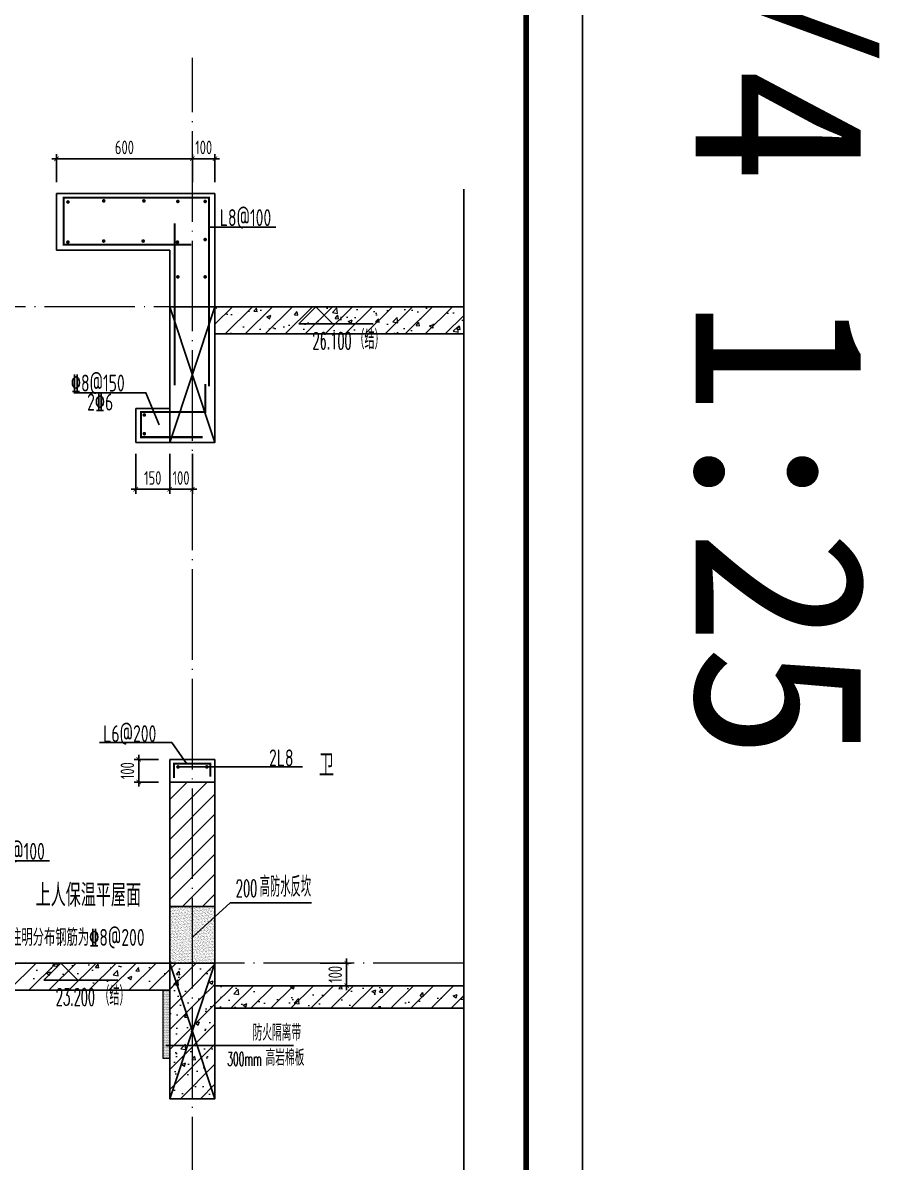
# Model space of a CAD drawing. Extents: x -1058961 to 23600, y -449123 to 2751847.
# Drawn here: x -25383 to -21600, y -19283 to -14248 of the extents above; entities that cross this region are included whole.
import ezdxf

# ---------------------------------------------------------------- set-up
doc = ezdxf.new("R2010")
doc.units = 0
doc.header["$LTSCALE"] = 1000
doc.linetypes.add('DOTE', pattern=[2.4200000000000004, 2, -0.2, 0.02, -0.2])
doc.layers.get('0').update_dxf_attribs({"linetype": 'CONTINUOUS'})
doc.layers.get('DEFPOINTS').update_dxf_attribs({"linetype": 'CONTINUOUS'})
for name, color, linetype in [('DIM', 2, 'CONTINUOUS'), ('DIM_ELEV', 3, 'CONTINUOUS'), ('DIM_IDEN', 67, 'CONTINUOUS'), ('DIM_SYMB', 3, 'CONTINUOUS'), ('PUB_TEXT', 2, 'CONTINUOUS'), ('REIN', 6, 'CONTINUOUS'), ('S-大样-砼线', 7, 'CONTINUOUS'), ('S-引出线', 40, 'CONTINUOUS'), ('TEXT', 2, 'CONTINUOUS'), ('WALL', 5, 'CONTINUOUS'), ('yichutu', 7, 'CONTINUOUS'), ('立面-看线', 251, 'CONTINUOUS')]:
    doc.layers.add(name, color=color, linetype=linetype)
for name, color, linetype, lineweight in [('DOTE', 19, 'DOTE', 9), ('PUB_HATCH', 8, 'CONTINUOUS', 9), ('图框', 9, 'CONTINUOUS', 18)]:
    doc.layers.add(name, color=color, linetype=linetype, lineweight=lineweight)
doc.styles.add('_TCH_DIM', font='SIMPLEX.shx', dxfattribs={"width": 0.7, "bigfont": 'GBCBIG.shx'})
doc.styles.add('_TCH_LABEL', font='simhei.ttf')
doc.styles.add('DIM_FONT_T3', font='SIMPLEX', dxfattribs={"width": 0.7058823529411765, "bigfont": 'GBCBIG'})
doc.styles.add('TSSD_DIMENSION', font='Tssdeng.shx', dxfattribs={"width": 0.7, "bigfont": 'tssdchn.shx'})
doc.styles.add('TSSD_REIN', font='tssdeng.shx', dxfattribs={"width": 0.7, "height": 300, "bigfont": 'tssdchn.shx'})
doc.styles.add('w', font='tssdeng.shx', dxfattribs={"width": 0.8, "bigfont": 'tssdchn.shx'})
doc.dimstyles.new('TSSD_20_20', dxfattribs={"dimtxt": 60, "dimasz": 20, "dimexe": 20, "dimexo": 50, "dimgap": 20, "dimtad": 1, "dimdec": 0, "dimzin": 0, "dimdsep": 46, "dimtxsty": 'TSSD_DIMENSION', "dimblk": 'ARCHTICK', "dimblk1": 'ARCHTICK', "dimblk2": 'ARCHTICK', "dimcen": 0, "dimdle": 20, "dimclrt": 7, "dimadec": 0, "dimazin": 0, "dimtfac": 1, "dimtdec": 0, "dimtix": 1, "dimtmove": 2, "dimatfit": 3, "dimfxl": 0, "dimtolj": 1, "dimtzin": 0, "dimarcsym": 0})
pattern_1 = [(45, (-668291.0864030174, 135539.9102943825), (-44.19417382415921, 44.19417382415922), []), (49.99999999999999, (-668291.0864030174, 135539.9102943825), (179.3150456501884, -15.68803374564878), [18.75, -206.25]), (355, (-668291.0864030174, 135539.9102943825), (-34.68783340325, 188.048033425003), [15, -165]), (100.4514, (-668276.1434830175, 135538.6029593826), (144.6273454285054, 172.3598855152384), [15.9350475, -175.285528]), (46.18420000000002, (-668291.0864030174, 135589.9102943825), (266.8102621564111, -41.37975358225452), [28.12499999999996, -309.3749999999993]), (96.6356, (-668268.8522167674, 135586.4619676325), (233.6656763871758, 243.5294677251104), [23.902572, -262.92825]), (351.1842, (-668291.0864030174, 135589.9102943825), (233.6654862834068, 243.5296502313311), [22.5, -247.5]), (21, (-668266.0864030174, 135577.4102943825), (149.2267630296154, -100.6547226663347), [18.75, -206.25]), (326.0000000000001, (-668266.0864030174, 135577.4102943825), (60.82883298039543, 181.2875112617133), [15, -165]), (71.4514, (-668253.6508447673, 135569.0223928826), (210.0556571453725, 80.6326241774881), [15.9350475, -175.285528]), (37.50000000000001, (-668291.0864030174, 135539.9102943825), (3.039963829322667, 83.22346345782788), [0, -163, 0, -167.5, 0, -165.625]), (7.499999999999999, (-668291.0864030174, 135539.9102943825), (65.76738436053715, 98.60292797059006), [0, -95.5, 0, -159.25, 0, -63.125]), (327.5, (-668346.8364030174, 135539.9102943825), (133.4556090431022, -5.638717933594939), [0, -62.5, 0, -195, 0, -258.75]), (317.5, (-668371.8364030174, 135539.9102943825), (145.7965423355966, 25.02624558307943), [0, -81.25, 0, -129.5, 0, -183.75])]

# ---------------------------------------------------------------- blocks, each defined once
blk = doc.blocks.new('GFDDDDRG')
at = {"layer": '图框'}
blk.add_lwpolyline([(923309.7791572664, -107436.9617041193), (923309.7791572663, -159999.4617041193), (893609.7791572664, -159999.4617041193), (893609.7791572665, -107436.9617041193)], close=True, dxfattribs=at)
blk.add_lwpolyline([(923309.7791572664, -107436.9617041193), (923309.7791572663, -159999.4617041193), (893609.7791572664, -159999.4617041193), (893609.7791572665, -107436.9617041193)], close=True, dxfattribs=at)
at = {"layer": '图框', "const_width": 50}
blk.add_lwpolyline([(894109.7791572664, -159499.4617041193), (922809.7791572663, -159499.4617041193), (922809.7791572664, -108686.9617041193), (894109.7791572665, -108686.9617041193)], close=True, dxfattribs=at)
blk = doc.blocks.new('yct-1051-594-26275-14850-25-1002.0')
at = {"layer": 'yichutu', "color": 7}
blk.add_lwpolyline([(0, 0), (0, 14850), (26275, 14850), (26275, 0)], close=True, dxfattribs=at)
at = {"layer": 'yichutu', "color": 7, "style": '_TCH_LABEL'}
blk.add_text('A1+1/4 1:25', height=750, dxfattribs=at).set_placement((0, 15350))
blk = doc.blocks.new('A$C1F6240CC')
at = {"layer": 'PUB_HATCH'}
h = blk.add_hatch(dxfattribs=at)
h.set_pattern_fill('DOTS', color=251, scale=2, style=0)
h.set_pattern_definition([(0, (-1.955777406692505e-08, -299.9999999983702), (1.5875, 3.175), [0, -3.175])])
h.paths.add_polyline_path([(-29.99999475874938, -299.999999998312), (5.558831617236137e-06, -299.9999999983702), (6.351852789521217e-06, -49.99999798531644), (6.344867870211601e-06, 1.948734279721975e-06), (-1.955777406692505e-08, 2.010667230933905e-06), (-1.955777406692505e-08, 1.688022166490555e-09), (-29.99999475874938, 1.688022166490555e-09)])
at = {"layer": 'DIM_IDEN', "color": 5}
for p, q in [((-17.00205630995333, -243.6957581644529), (275.1374033376342, -243.6957581644529)), ((275.1374033376342, -243.6957581644529), (546.9959839678602, -243.6957581644529))]:
    blk.add_line(p, q, dxfattribs=at)
at = {"layer": 'PUB_HATCH', "color": 5}
blk.add_lwpolyline([(-1.955777406692505e-08, 1.629814505577087e-09), (-29.99999475874938, 1.629814505577087e-09), (-29.99999475874938, -299.9999999983702), (-1.955777406692505e-08, -299.9999999983702)], close=True, dxfattribs=at)
at = {"layer": 'PUB_TEXT', "style": 'DIM_FONT_T3', "width": 0.7058823529411765}
blk.add_text('防火隔离带', height=71.48936170212767, dxfattribs=at).set_placement((366.1962342807512, -222.6957581644529))
at = {"layer": 'PUB_TEXT', "color": 5, "style": 'DIM_FONT_T3'}
for s, height, width, p in [('300mm', 59.5, 0.4982698961937717, (253.9391275269252, -333.7157581644528)), ('高岩棉板', 71.48936170212767, 0.7058823529411765, (423.3508922328077, -333.7157581644528))]:
    blk.add_text(s, height=height, dxfattribs=dict(at, width=width)).set_placement(p)
blk = doc.blocks.new('_ArchTick')
at = {"color": 0, "linetype": 'ByBlock', "const_width": 0.15}
blk.add_lwpolyline([(-0.5, -0.5), (0.5, 0.5)], dxfattribs=at)
blk = doc.blocks.new('*D2350')
at = {"layer": 'DEFPOINTS', "color": 0}
for p in [(-24884.47528425662, -16103.11989378009), (-24734.47552445251, -16103.11989378376), (-24734.47552445251, -16309.57028310653)]:
    blk.add_point(p, dxfattribs=at)
at = {"layer": 'DIM', "color": 0, "lineweight": -2}
for p, q in [((-24884.47528425662, -16153.11989378009), (-24884.47528425662, -16329.57028310653)), ((-24734.47552445251, -16153.11989378376), (-24734.47552445251, -16329.57028310653)), ((-24904.47528425662, -16309.57028310653), (-24714.47552445251, -16309.57028310653))]:
    blk.add_line(p, q, dxfattribs=at)
at = {"layer": 'DIM', "color": 0, "lineweight": -2, "xscale": 20, "yscale": 20, "zscale": 20, "rotation": 180}
blk.add_blockref('_ArchTick', (-24884.47528425662, -16309.57028310653), dxfattribs=at)
at = {"layer": 'DIM', "color": 0, "lineweight": -2, "xscale": 20, "yscale": 20, "zscale": 20}
blk.add_blockref('_ArchTick', (-24734.47552445251, -16309.57028310653), dxfattribs=at)
at = {"layer": 'DIM', "color": 7, "insert": (-24809.47540435457, -16259.57028310653), "char_height": 60, "attachment_point": 5, "style": 'TSSD_DIMENSION'}
blk.add_mtext('\\A1;150', dxfattribs=at)
blk = doc.blocks.new('*D2351')
at = {"layer": 'DEFPOINTS', "color": 0}
for p in [(-24734.47552445251, -16103.11989378376), (-24634.475524724, -16103.11989378621), (-24634.475524724, -16309.57028310961)]:
    blk.add_point(p, dxfattribs=at)
at = {"layer": 'DIM', "color": 0, "lineweight": -2}
for p, q in [((-24734.47552445251, -16153.11989378376), (-24734.47552445251, -16329.57028310961)), ((-24634.475524724, -16153.11989378621), (-24634.475524724, -16329.57028310961)), ((-24734.47552445251, -16309.57028310961), (-24754.47552445251, -16309.57028310961)), ((-24734.47552445251, -16309.57028310961), (-24634.475524724, -16309.57028310961)), ((-24634.475524724, -16309.57028310961), (-24614.475524724, -16309.57028310961))]:
    blk.add_line(p, q, dxfattribs=at)
at = {"layer": 'DIM', "color": 0, "lineweight": -2, "xscale": 20, "yscale": 20, "zscale": 20}
blk.add_blockref('_ArchTick', (-24734.47552445251, -16309.57028310961), dxfattribs=at)
at = {"layer": 'DIM', "color": 0, "lineweight": -2, "xscale": 20, "yscale": 20, "zscale": 20, "rotation": 180}
blk.add_blockref('_ArchTick', (-24634.475524724, -16309.57028310961), dxfattribs=at)
at = {"layer": 'DIM', "color": 7, "insert": (-24684.47552458826, -16259.57028310961), "char_height": 60, "attachment_point": 5, "style": 'TSSD_DIMENSION'}
blk.add_mtext('\\A1;100', dxfattribs=at)
blk = doc.blocks.new('*D2360')
at = {"layer": 'DEFPOINTS', "color": 0}
for p in [(-24634.47521658975, -14848.96302803373), (-25234.47512529755, -15003.12355026871), (-24634.47521658975, -15003.12355028553)]:
    blk.add_point(p, dxfattribs=at)
at = {"layer": 'DIM', "color": 0, "lineweight": -2}
for p, q in [((-25254.47512529755, -14848.96302803373), (-24614.47521658975, -14848.96302803373)), ((-25234.47512529755, -14953.12355026871), (-25234.47512529755, -14828.96302803373)), ((-24634.47521658975, -14953.12355028553), (-24634.47521658975, -14828.96302803373))]:
    blk.add_line(p, q, dxfattribs=at)
at = {"layer": 'DIM', "color": 0, "lineweight": -2, "xscale": 20, "yscale": 20, "zscale": 20, "rotation": 180}
blk.add_blockref('_ArchTick', (-25234.47512529755, -14848.96302803373), dxfattribs=at)
at = {"layer": 'DIM', "color": 0, "lineweight": -2, "xscale": 20, "yscale": 20, "zscale": 20}
blk.add_blockref('_ArchTick', (-24634.47521658975, -14848.96302803373), dxfattribs=at)
at = {"layer": 'DIM', "color": 7, "insert": (-24934.47517094365, -14798.96302803373), "char_height": 60, "attachment_point": 5, "style": 'TSSD_DIMENSION'}
blk.add_mtext('\\A1;600', dxfattribs=at)
blk = doc.blocks.new('*D2361')
at = {"layer": 'DEFPOINTS', "color": 0}
for p in [(-24534.47521658521, -14848.96302804357), (-24634.47521658975, -15003.12355028553), (-24534.47521658521, -15003.12355028832)]:
    blk.add_point(p, dxfattribs=at)
at = {"layer": 'DIM', "color": 0, "lineweight": -2}
for p, q in [((-24634.47521658975, -14848.96302804357), (-24654.47521658975, -14848.96302804357)), ((-24634.47521658975, -14953.12355028553), (-24634.47521658975, -14828.96302804357)), ((-24634.47521658975, -14848.96302804357), (-24534.47521658521, -14848.96302804357)), ((-24534.47521658521, -14953.12355028832), (-24534.47521658521, -14828.96302804357)), ((-24534.47521658521, -14848.96302804357), (-24514.47521658521, -14848.96302804357))]:
    blk.add_line(p, q, dxfattribs=at)
at = {"layer": 'DIM', "color": 0, "lineweight": -2, "xscale": 20, "yscale": 20, "zscale": 20}
blk.add_blockref('_ArchTick', (-24634.47521658975, -14848.96302804357), dxfattribs=at)
at = {"layer": 'DIM', "color": 0, "lineweight": -2, "xscale": 20, "yscale": 20, "zscale": 20, "rotation": 180}
blk.add_blockref('_ArchTick', (-24534.47521658521, -14848.96302804357), dxfattribs=at)
at = {"layer": 'DIM', "color": 7, "insert": (-24584.47521658748, -14798.96302804357), "char_height": 60, "attachment_point": 5, "style": 'TSSD_DIMENSION'}
blk.add_mtext('\\A1;100', dxfattribs=at)
blk = doc.blocks.new('*D2366')
at = {"layer": 'DEFPOINTS', "color": 0}
for p in [(-24119.29276686802, -18403.12161334755), (-23953.3328817765, -18403.12161334755), (-24119.29276686802, -18503.12161316368)]:
    blk.add_point(p, dxfattribs=at)
at = {"layer": 'DIM', "color": 0, "lineweight": -2}
for p, q in [((-24069.29276686802, -18403.12161334755), (-23933.3328817765, -18403.12161334755)), ((-23953.3328817765, -18403.12161334755), (-23953.3328817765, -18383.12161334755)), ((-23953.3328817765, -18503.12161316368), (-23953.3328817765, -18403.12161334755)), ((-24069.29276686802, -18503.12161316368), (-23933.3328817765, -18503.12161316368)), ((-23953.3328817765, -18503.12161316368), (-23953.3328817765, -18523.12161316368))]:
    blk.add_line(p, q, dxfattribs=at)
at = {"layer": 'DIM', "color": 0, "lineweight": -2, "xscale": 20, "yscale": 20, "zscale": 20}
for p, rotation in [((-23953.3328817765, -18403.12161334755), 270), ((-23953.3328817765, -18503.12161316368), 90)]:
    blk.add_blockref('_ArchTick', p, dxfattribs=dict(at, rotation=rotation))
at = {"layer": 'DIM', "color": 7, "insert": (-24003.3328817765, -18453.12161325562), "char_height": 60, "attachment_point": 5, "rotation": 90, "style": 'TSSD_DIMENSION'}
blk.add_mtext('\\A1;100', dxfattribs=at)
blk = doc.blocks.new('20210809.03332338')
at = {"layer": 'S-大样-砼线'}
for p, q in [((87154.50981688779, 67180.93710346095), (87354.5098158773, 66580.93723981472)), ((87354.51276363153, 67180.93710345891), (87154.51276500244, 66580.93723980524))]:
    blk.add_line(p, q, dxfattribs=at)
blk.add_lwpolyline([(87354.50982275046, 67180.93710345519), (87154.50981688779, 67180.93710345519), (87154.50981706195, 66580.93723980896), (87354.50982292369, 66580.93723980896)], close=True, dxfattribs=at)
blk = doc.blocks.new('*D1426')
at = {"layer": 'DEFPOINTS', "color": 0}
for p in [(-24734.47513302497, -17503.12161317322), (-24871.39230005897, -17603.12161317322), (-24734.47513302497, -17603.12161317322)]:
    blk.add_point(p, dxfattribs=at)
at = {"layer": 'DIM', "color": 0, "lineweight": -2}
for p, q in [((-24784.47513302497, -17503.12161317322), (-24891.39230005897, -17503.12161317322)), ((-24871.39230005897, -17503.12161317322), (-24871.39230005897, -17483.12161317322)), ((-24871.39230005897, -17503.12161317322), (-24871.39230005897, -17603.12161317322)), ((-24784.47513302497, -17603.12161317322), (-24891.39230005897, -17603.12161317322)), ((-24871.39230005897, -17603.12161317322), (-24871.39230005897, -17623.12161317322))]:
    blk.add_line(p, q, dxfattribs=at)
at = {"layer": 'DIM', "color": 0, "lineweight": -2, "xscale": 20, "yscale": 20, "zscale": 20}
for p, rotation in [((-24871.39230005897, -17503.12161317322), 270), ((-24871.39230005897, -17603.12161317322), 90)]:
    blk.add_blockref('_ArchTick', p, dxfattribs=dict(at, rotation=rotation))
at = {"layer": 'DIM', "color": 7, "insert": (-24921.39230005897, -17553.12161317323), "char_height": 60, "attachment_point": 5, "rotation": 90, "style": 'TSSD_DIMENSION'}
blk.add_mtext('\\A1;100', dxfattribs=at)
blk = doc.blocks.new('20210809.02283206')
at = {"layer": 'REIN', "const_width": 9}
blk.add_lwpolyline([(87484.17413905729, 66580.93723980524), (87484.17413905729, 66644.7473179046), (87644.05902665015, 66644.7473179046), (87644.05902665015, 66586.78243779903)], dxfattribs=at)
at = {"layer": 'REIN', "const_width": 8}
for points in [[(87497.66146427253, 66629.68552062381, 1), (87505.66146427253, 66629.68552062381, 1)], [(87625.09821334062, 66629.68552062381, 1), (87633.09821334062, 66629.68552062381, 1)]]:
    blk.add_lwpolyline(points, format="xyb", close=True, dxfattribs=at)
at = {"layer": 'S-引出线'}
for p, q in [((87474.5888281595, 66737.00278282212), (87154.50981688779, 66737.00278282212)), ((87538.80876634456, 66644.7473179046), (87474.5888281595, 66737.00278282212)), ((87501.66146427253, 66629.68552062381), (88051.0763514862, 66629.68552062381))]:
    blk.add_line(p, q, dxfattribs=at)
at = {"layer": 'TEXT', "style": 'w', "width": 0.7}
for s, p in [('L6@200', (87171.47256206069, 66739.17247021152)), ('2L8', (87903.94640226947, 66632.06966891466))]:
    blk.add_text(s, height=75, rotation=1.867629851175362e-07, dxfattribs=at).set_placement(p)
blk = doc.blocks.new('20210809.03562711')
at = {"layer": 'REIN', "const_width": 9}
for points in [[(87718.20042841882, 67455.03661680041), (87154.50981688779, 67455.03661680041), (87154.50981688779, 67663.40363940975), (87795.64066254906, 67663.40363940975), (87795.64066254906, 66828.39410103491)], [(87644.54055872373, 66833.9944745638), (87644.54055872373, 67548.6829833762)], [(87779.77690719767, 66839.12071445613), (87779.77690719767, 66716.1675803911), (87495.91637511086, 66716.1675803911), (87495.91637511086, 66604.38353409263), (87768.42898925487, 66604.38353409263)]]:
    blk.add_lwpolyline(points, dxfattribs=at)
at = {"layer": 'REIN', "const_width": 8}
for points in [[(87168.79795630928, 67643.80213515705, 1), (87176.79795630928, 67643.80213515705, 1)], [(87326.80744093936, 67648.56311287789, 1), (87334.80744093936, 67648.56311287789, 1)], [(87504.49880723003, 67648.56311287789, 1), (87512.49880723003, 67648.56311287789, 1)], [(87654.28191405069, 67646.06087874545, 1), (87662.28191405069, 67646.06087874545, 1)], [(87775.00294437539, 67646.06087874545, 1), (87783.00294437539, 67646.06087874545, 1)], [(87168.79795630928, 67466.35012773948, 1), (87176.79795630928, 67466.35012773948, 1)], [(87326.80744093936, 67471.11110546032, 1), (87334.80744093936, 67471.11110546032, 1)], [(87501.14835195057, 67471.11110546032, 1), (87509.14835195057, 67471.11110546032, 1)], [(87652.41387442127, 67466.35012773948, 1), (87660.41387442127, 67466.35012773948, 1)], [(87775.00294437539, 67477.51632157277, 1), (87783.00294437539, 67477.51632157277, 1)], [(87654.28191405069, 67312.64377774851, 1), (87662.28191405069, 67312.64377774851, 1)], [(87775.00294437539, 67312.64377774851, 1), (87783.00294437539, 67312.64377774851, 1)], [(87506.13488868624, 66702.54338447138, 1), (87514.13488868624, 66702.54338447138, 1)], [(87506.13488868624, 66619.63922595436, 1), (87514.13488868624, 66619.63922595436, 1)]]:
    blk.add_lwpolyline(points, format="xyb", close=True, dxfattribs=at)
at = {"layer": 'S-大样-砼线'}
for p, q in [((87622.38647825643, 67180.944812653), (87822.38647706434, 66580.93723980896)), ((87822.38942500018, 67180.94481265673), (87622.38942618947, 66580.93723980524))]:
    blk.add_line(p, q, dxfattribs=at)
blk.add_lwpolyline([(87822.38648411911, 67180.944812653), (87622.38647825643, 67180.944812653), (87622.38647824898, 66580.93723980896), (87822.38648411073, 66580.93723980896)], close=True, dxfattribs=at)
at = {"layer": 'S-引出线'}
blk.add_line((87791.64066254906, 67532.9351510696), (88091.77495928667, 67532.9351510696), dxfattribs=at)
blk.add_lwpolyline([(87575.15456466516, 66658.89983283938), (87517.10031424602, 66800.44773512543), (87198.6767270132, 66800.44773512543)], dxfattribs=at)
at = {"layer": 'TEXT', "style": 'TSSD_REIN', "width": 0.7}
for s, p in [('L8@100', (87843.71843772149, 67537.0439198825)), ('%%1328@150', (87185.60218463605, 66806.0815605977)), ('2%%1326', (87257.53984073922, 66722.03803339385))]:
    blk.add_text(s, height=75, rotation=1.867629851175362e-07, dxfattribs=at).set_placement(p)
blk = doc.blocks.new('20210810.12305520')
at = {"layer": 'REIN', "const_width": 9}
for points in [[(67543.95084861957, -103060.901762216), (67178.40811095072, -103060.901762216), (67178.40811095072, -102852.5347396066), (67776.14269061026, -102852.5347396066), (67776.14269061026, -103687.5442779815)], [(67625.04258678493, -103681.9439044526), (67625.04258678493, -103117.2265815439)], [(67476.41077407368, -104011.5403602143), (67476.41077407368, -103899.7563139158), (67760.27130616049, -103899.7563139158), (67760.27130616049, -103776.8031798508)]]:
    blk.add_lwpolyline(points, dxfattribs=at)
at = {"layer": 'REIN', "const_width": 8}
for points in [[(67192.69625037222, -102872.1362438593, 1), (67200.69625037222, -102872.1362438593, 1)], [(67330.1390055205, -102872.1362438593, 1), (67338.1390055205, -102872.1362438593, 1)], [(67485.00083529123, -102872.1362438593, 1), (67493.00083529123, -102872.1362438593, 1)], [(67634.78394211188, -102869.8775002709, 1), (67642.78394211188, -102869.8775002709, 1)], [(67755.50497243658, -102869.8775002709, 1), (67763.50497243658, -102869.8775002709, 1)], [(67192.69625712291, -103049.5882512775, 1), (67200.69625712291, -103049.5882512775, 1)], [(67330.1390055205, -103049.5882512769, 1), (67338.1390055205, -103049.5882512769, 1)], [(67481.65038001176, -103049.5882512769, 1), (67489.65038001176, -103049.5882512769, 1)], [(67755.50497243658, -103038.4220574436, 1), (67763.50497243658, -103038.4220574436, 1)], [(67481.65038001176, -103207.1021708936, 1), (67489.65038001176, -103207.1021708936, 1)], [(67634.78394211188, -103203.2946012679, 1), (67642.78394211188, -103203.2946012679, 1)], [(67755.50497243658, -103203.2946012679, 1), (67763.50497243658, -103203.2946012679, 1)], [(67486.62928764906, -103913.3805098355, 1), (67494.62928764906, -103913.3805098355, 1)], [(67486.62928764906, -103996.2846683525, 1), (67494.62928764906, -103996.2846683525, 1)]]:
    blk.add_lwpolyline(points, format="xyb", close=True, dxfattribs=at)
at = {"layer": 'REIN'}
for points in [[(67471.01206959982, -102976.465891245, 9, 9, 0), (67471.01206959982, -103219.2442414548, 9, 9, 0), (67675.54625110526, -103219.2442414548, 9, 9, 0)], [(67476.41077407368, -104011.5403602143, 9, 9, 0), (67748.92338821769, -104011.5403602143, 9, 9, 0)]]:
    blk.add_lwpolyline(points, format="xyseb", dxfattribs=at)
at = {"layer": 'S-大样-砼线'}
for p, q in [((67602.88049153902, -103435.0030536349), (67802.88049035624, -104035.0030537488)), ((67802.88343828276, -103435.0030536312), (67602.88343948137, -104035.0030537525))]:
    blk.add_line(p, q, dxfattribs=at)
blk.add_lwpolyline([(67802.8804974017, -103435.0030536349), (67602.88049153902, -103435.0030536349), (67602.88049154088, -104035.0030537488), (67802.88049740263, -104035.0030537488)], close=True, dxfattribs=at)
at = {"layer": 'S-引出线'}
for p, q in [((67772.14269061026, -102983.0032279468), (68072.27698734787, -102983.0032279468)), ((67177.12950402091, -103184.2316615815), (67471.01206959982, -103184.2316615815)), ((67360.76655843353, -103273.4098619436), (67360.76655843353, -103184.2316615815)), ((67625.04258678493, -103273.4098619436), (67360.76655843353, -103273.4098619436))]:
    blk.add_line(p, q, dxfattribs=at)
blk.add_lwpolyline([(67555.64896362799, -103957.0240614675), (67497.59471320885, -103815.4761591815), (67179.17112597602, -103815.4761591815)], dxfattribs=at)
at = {"layer": 'TEXT', "style": 'TSSD_REIN', "width": 0.7}
for s, p in [('L8@100', (67824.22046578268, -102978.8944591339)), ('%%1328@200', (67180.26303439878, -103180.1228927686)), ('未注明分布钢筋为%%1328@200', (67847.93051886896, -103359.1754671378)), ('%%1328@150', (67196.1934002355, -103808.6890533914)), ('2%%1326', (67238.03423970204, -103893.885860913))]:
    blk.add_text(s, height=75, rotation=1.867629851175362e-07, dxfattribs=at).set_placement(p)

msp = doc.modelspace()

# ---------------------------------------------------------------- hatches: boundary and pattern name
at = {"layer": 'PUB_HATCH'}
h = msp.add_hatch(dxfattribs=at)
h.set_pattern_fill('钢筋混凝土', color=256, scale=25, style=0)
h.set_pattern_definition(pattern_1)
h.paths.add_polyline_path([(-24534.47540351248, -15503.12175046728), (-24534.47540351248, -15623.12175046728), (-23435.95021368063, -15623.12175046775), (-23435.95021368063, -15503.12175046775)])
h = msp.add_hatch(dxfattribs=at)
h.set_pattern_fill('普通砖', color=256, scale=25, style=0)
h.set_pattern_definition([(45, (-668291.0864030174, 135584.7881318826), (-44.19419150182874, 44.19419150182875), [])])
h.paths.add_polyline_path([(-24534.47513290739, -18153.1216108948), (-24534.47513972956, -17603.12161193282), (-24734.47513972956, -17603.12161441363), (-24734.47513290739, -18153.12161337561)])
h = msp.add_hatch(dxfattribs=at)
h.set_pattern_fill('钢筋混凝土', color=256, scale=25, style=0)
h.set_pattern_definition(pattern_1)
h.paths.add_polyline_path([(-25534.47513290762, -18403.12175046682), (-25534.47513290762, -18523.12175046845), (-24734.47513433918, -18523.1217504784), (-24534.47513282276, -18403.1217504628)])
h = msp.add_hatch(dxfattribs=at)
h.set_pattern_fill('钢筋混凝土', color=256, scale=25, style=0)
h.set_pattern_definition(pattern_1)
h.paths.add_polyline_path([(-24601.14180107147, -18536.45508342405), (-24534.47513395944, -18503.12175047462), (-24534.47513282276, -18403.1217504628), (-24734.47513433918, -18523.1217504784), (-24734.4751340478, -18503.12174933107)])
h = msp.add_hatch(dxfattribs=at)
h.set_pattern_fill('钢筋混凝土', color=256, scale=25, style=0)
h.set_pattern_definition(pattern_1)
h.paths.add_polyline_path([(-24534.47513972956, -19003.12161410286), (-24534.47513520706, -18603.12175046612), (-24601.14180107135, -18536.45508342393), (-24734.4751340478, -18503.12174933136), (-24734.47513972956, -19003.12161183014)])
h = msp.add_hatch(dxfattribs=at)
h.set_pattern_fill('钢筋混凝土', color=256, scale=25, style=0)
h.set_pattern_definition(pattern_1)
h.paths.add_polyline_path([(-23435.95021368063, -18503.12175046239), (-24534.47513395944, -18503.12175047462), (-24601.14180107147, -18536.45508342393), (-24534.47513520706, -18603.12175046612), (-23435.95021368016, -18603.12175046239)])
at = {"layer": '立面-看线'}
h = msp.add_hatch(dxfattribs=at)
h.set_pattern_fill('碎沙', color=256, scale=4)
h.set_pattern_definition([(37.50000000000001, (-825787.714783599, -403765.0740718546), (-0.32000625919681, 9.788264746586847), [0, -7.7216, 0, -8.636000000000001, 0, -8.255]), (7.499999999999999, (-825787.714783599, -403765.0740718546), (8.990465662760052, 14.33650201136708), [0, -4.1656, 0, -6.9596, 0, -2.667]), (327.5, (-825793.9631835991, -403765.0740718546), (15.81984740482916, 0.028743693570914), [0, -2.54, 0, -9.144, 0, -11.938]), (317.5, (-825793.9631835991, -403765.0740718546), (15.27112904944595, 4.458586465144325), [0, -1.27, 0, -5.9944, 0, -6.858])])
h.paths.add_polyline_path([(-24734.47513297282, -18403.12161222077), (-24534.47513291135, -18403.12161255709), (-24534.47513288062, -18153.12161239167), (-24734.47513294208, -18153.12161187874)])

# ---------------------------------------------------------------- linework, layer by layer
at = {"layer": 'DIM_ELEV', "color": 3}
for p, q in [((-24089.41094505612, -15503.12175048143), (-24164.41094505612, -15578.12175048143)), ((-24089.41094505612, -15503.12175048143), (-24014.41094505612, -15578.12175048143)), ((-24164.41094505612, -15578.12175048143), (-23836.41094505612, -15578.12175048143)), ((-25215.94723258179, -18403.12175047951), (-25290.94723258179, -18478.12175047951)), ((-25215.94723258179, -18403.12175047951), (-25140.94723258179, -18478.12175047951)), ((-25290.94723258179, -18478.12175047951), (-24962.94723258179, -18478.12175047951))]:
    msp.add_line(p, q, dxfattribs=at)
at = {"layer": 'DIM_IDEN'}
for p, q in [((-24634.47487449797, -18288.12150977785), (-24467.66395929095, -18136.60401538195)), ((-24467.66395929095, -18136.60401538195), (-24107.48744768591, -18136.60401538195))]:
    msp.add_line(p, q, dxfattribs=at)
at = {"layer": 'DIM_SYMB'}
msp.add_lwpolyline([(-23435.95021368039, -14983.12174741004), (-23435.95021368086, -24614.9978937392), (-23383.45021368086, -24634.10633103817), (-23488.45021368086, -24652.62066401256), (-23435.95021368086, -24671.2478937392), (-23435.95021368132, -34303.12404006842)], dxfattribs=at)
at = {"layer": 'DOTE', "color": 1, "linetype": 'DOTE', "ltscale": 0.2}
for p, q in [((-24634.47513290693, -34003.12404006842), (-24634.47513290739, -14403.12175046239)), ((-23435.95021368063, -15503.12175046239), (-26404.66928998719, -15503.12175046239)), ((-23435.95021368063, -18403.12175046239), (-26404.66928998719, -18403.12175046239))]:
    msp.add_line(p, q, dxfattribs=at)
at = {"layer": 'WALL'}
for p, q in [((-24534.47540351248, -15003.12185486936), (-25234.47504161962, -15003.12172717747)), ((-25234.47504161962, -15003.12172717747), (-25234.47504161962, -15253.12172717747)), ((-24534.47540352284, -15503.12175047357), (-24534.47540351248, -15003.12185486936)), ((-25234.47504161962, -15253.12172717747), (-24734.47513290739, -15253.12175046274)), ((-24734.47513290739, -15253.12175046274), (-24734.47513290739, -15503.12175046274)), ((-24734.47513297608, -15503.1217504763), (-24734.47513297584, -15653.12174944254)), ((-23435.95021368063, -15503.12175046775), (-24534.47540352296, -15503.12175046414)), ((-23435.95021368063, -15623.12175046775), (-23435.95021368063, -15503.12175046775)), ((-24734.47513297584, -15653.12174944254), (-24734.47519694187, -15653.12174939038)), ((-24734.47519694187, -15653.12174939038), (-24734.47519691184, -15952.76060926536)), ((-23435.95021368063, -15623.12175046775), (-24534.47540352296, -15623.12175047165)), ((-24534.47540351248, -16103.1216480984), (-24534.47540352284, -15623.12175046111)), ((-24734.47519694187, -15953.12174939038), (-24884.47528426175, -15953.121743278)), ((-24884.47528426175, -15953.121743278), (-24884.47528426175, -16103.121743278)), ((-24734.47519691184, -15952.76060926536), (-24734.47519694187, -15953.12174939038)), ((-24884.47528426175, -16103.121743278), (-24534.47540351248, -16103.1216480984)), ((-24734.47513302497, -17603.12161317322), (-24734.47513302497, -17503.12161317322)), ((-24734.47513302497, -17503.12161317322), (-24534.47513302497, -17503.12161317322)), ((-24534.47513302497, -17603.12161317322), (-24534.47513302497, -17503.12161317322)), ((-24734.47513290739, -18153.12161337561), (-24734.47513972956, -17603.12161441363)), ((-24734.47513302497, -17603.12161317322), (-24534.47513302497, -17603.12161317322)), ((-24534.47513290739, -18153.1216108948), (-24534.47513972956, -17603.12161193282)), ((-24734.47513290739, -18153.12161337561), (-24534.47513290739, -18153.1216108948)), ((-24534.47513282276, -18403.1217504628), (-25534.47513290937, -18403.12175046618)), ((-24534.47513395944, -18503.12175047462), (-24534.47513282276, -18403.1217504628)), ((-24734.47513433918, -18523.1217504784), (-25534.47513290925, -18523.12175046862)), ((-24734.47513972956, -19003.12161183014), (-24734.4751340478, -18503.12174933136)), ((-24734.4751340478, -18503.12174933107), (-24734.47513433918, -18523.1217504784)), ((-23435.95021368063, -18503.12175046239), (-24534.47513395944, -18503.12175047462)), ((-23435.95021368016, -18603.12175046239), (-23435.95021368063, -18503.12175046239)), ((-23435.95021368016, -18603.12175046239), (-24534.47513520706, -18603.12175046612)), ((-24534.47513972956, -19003.12161410286), (-24534.47513520706, -18603.12175046612)), ((-24734.47513972956, -19003.12161183014), (-24534.47513972956, -19003.12161410286))]:
    msp.add_line(p, q, dxfattribs=at)
msp.add_lwpolyline([(-24734.47513297934, -18153.1216121352), (-24534.47513284336, -18153.1216121352), (-24534.47513284336, -18403.1216121352), (-24734.47513297934, -18403.1216121352)], close=True, dxfattribs=at)

# ---------------------------------------------------------------- block references
at = {"xscale": 0.5, "yscale": 0.5, "zscale": 0.5}
msp.add_blockref('GFDDDDRG', (-484565.4759816508, 41823.38386412762), dxfattribs=at)
msp.add_blockref('A$C1F6240CC', (-24734.47513416468, -18523.11670872697))
at = {"layer": 'REIN'}
msp.add_blockref('20210809.02283206', (-112199.6579269863, -84166.2283772644), dxfattribs=at)
at = {"layer": 'S-大样-砼线'}
for name, p in [('20210809.03562711', (-112356.8594772383, -82683.76136624493)), ('20210809.03332338', (-111888.9849226972, -85584.0437428964))]:
    msp.add_blockref(name, p, dxfattribs=at)
at = {"layer": 'TEXT'}
msp.add_blockref('20210810.12305520', (-93337.35562360659, 85031.90523679147), dxfattribs=at)
at = {"layer": 'yichutu', "rotation": 270}
msp.add_blockref('yct-1051-594-26275-14850-25-1002.0', (-37760.58640301751, -11895.09698793205), dxfattribs=at)

# ---------------------------------------------------------------- texts
at = {"layer": 'DIM_ELEV', "color": 7, "style": '_TCH_DIM'}
for s, height, width, p in [('（结）', 84.39716312056737, 0.7, (-23918.46478573291, -15690.64675048145)), ('26.100', 74.375, 0.4941176470588236, (-24103.96478573291, -15690.64675048145)), ('23.200', 74.375, 0.4941176470588236, (-25237.5010732587, -18590.64675047953)), ('（结）', 84.39716312056737, 0.7, (-25045.0010732587, -18590.64675047953))]:
    msp.add_text(s, height=height, dxfattribs=dict(at, width=width)).set_placement(p)
at = {"layer": 'PUB_TEXT'}
for s, height, style, width, p in [('卫', 100, 'TSSD_REIN', 0.7, (-24075.25703784439, -17577.49863505509)), ('高防水反坎', 89.36170212765958, 'DIM_FONT_T3', 0.7058823529411765, (-24336.77249149058, -18110.35401538195)), ('上人保温平屋面', 100, 'TSSD_REIN', 0.7, (-25326.74432819348, -18153.30521253397)), ('200', 74.375, 'DIM_FONT_T3', 0.4982698961937717, (-24442.65484443179, -18110.35401538195))]:
    msp.add_text(s, height=height, dxfattribs=dict(at, style=style, width=width)).set_placement(p)

# ---------------------------------------------------------------- dimensions: what is measured, and where the dimension line sits
at = {"layer": 'DIM'}
for p1, p2, distance, picture, middle in [((-25234.47512529755, -15003.12355026871), (-24634.47521658975, -15003.12355028553), 154.160522251801, '*D2360', (-24934.47517094365, -14798.96302803373)), ((-24634.47521658975, -15003.12355028553), (-24534.47521658521, -15003.12355028832), 154.1605222447488, '*D2361', (-24584.47521658748, -14798.96302804357)), ((-24884.47528425662, -16103.11989378009), (-24734.47552445251, -16103.11989378376), -206.4503893227702, '*D2350', (-24809.47540435457, -16259.57028310653)), ((-24734.47552445251, -16103.11989378376), (-24634.475524724, -16103.11989378621), -206.45038932339958, '*D2351', (-24684.47552458826, -16259.57028310961)), ((-24119.29276686802, -18503.12161316368), (-24119.29276686802, -18403.12161334755), -165.95988509152082, '*D2366', (-24003.3328817765, -18453.12161325562))]:
    dim = msp.add_aligned_dim(p1=p1, p2=p2, distance=distance, dimstyle='TSSD_20_20', dxfattribs=at)
    dim.commit()
    dim.dimension.update_dxf_attribs({"geometry": picture, "text_midpoint": middle})
dim = msp.add_linear_dim(base=(-24871.39230005897, -17603.12161317322), p1=(-24734.47513302497, -17503.12161317322), p2=(-24734.47513302497, -17603.12161317322), angle=90, dimstyle='TSSD_20_20', dxfattribs=at)
dim.commit()
dim.dimension.update_dxf_attribs({"geometry": '*D1426', "text_midpoint": (-24921.39230005897, -17553.12161317323)})

doc.saveas('drawing.dxf')
